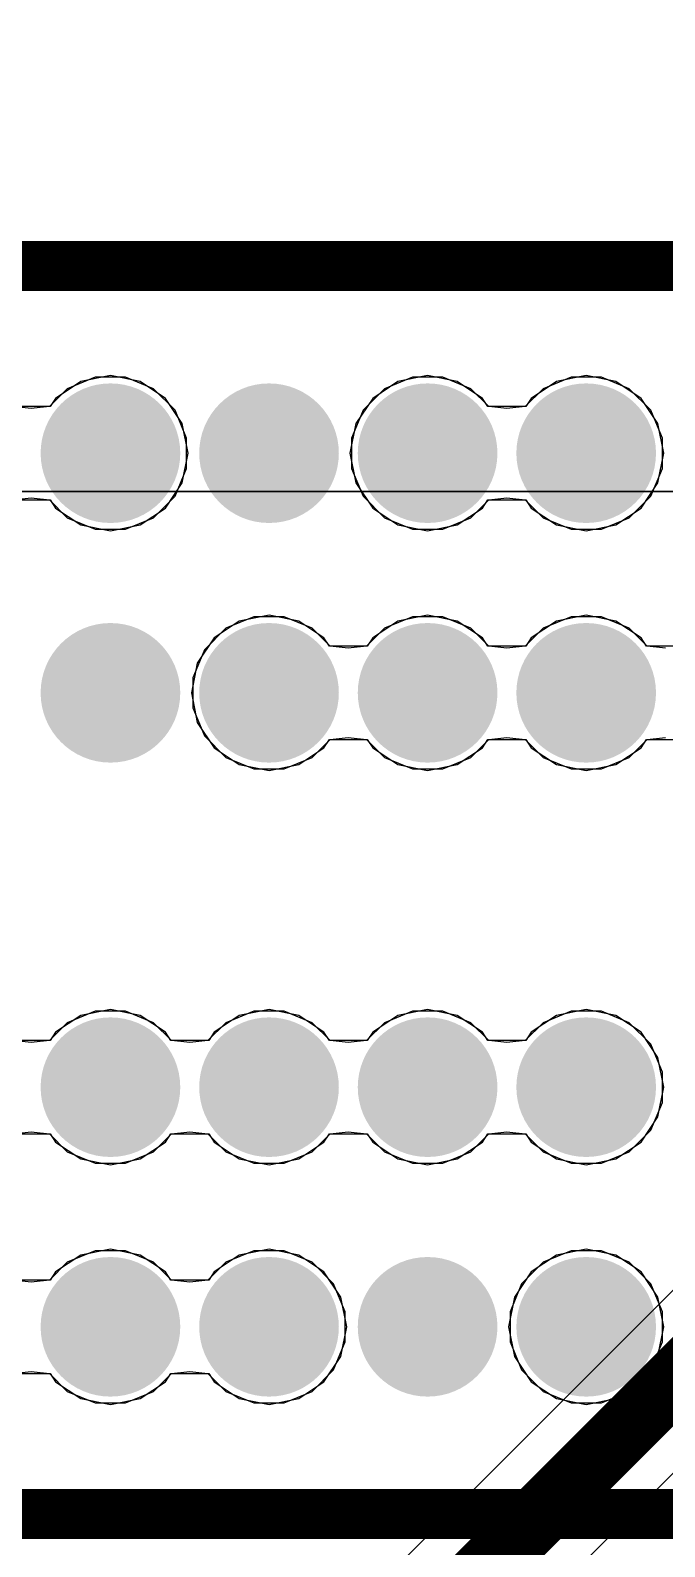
# Model space of a CAD drawing. Header units: millimetres. Extents: x -23 to 83, y -38 to 11.
# Drawn here: x 12.07 to 14.61, y -31.43 to -25.36 of the extents above; entities that cross this region are included whole.
import ezdxf

# ---------------------------------------------------------------- set-up
doc = ezdxf.new("R2010")
doc.units = ezdxf.units.MM
for name, color, linetype in [('BottomLayer', 5, 'Continuous'), ('TopLayer', 1, 'Continuous'), ('TopOverlay', 2, 'Continuous'), ('TopPaste', 8, 'Continuous'), ('TopSolder', 216, 'Continuous')]:
    doc.layers.add(name, color=color, linetype=linetype)

# ---------------------------------------------------------------- blocks, each defined once
blk = doc.blocks.new('ADM6_30_01_5_L_4_2_A_TR_57')
at = {"layer": 'TopLayer'}
h = blk.add_hatch(color=1, dxfattribs=at)
edge = h.paths.add_edge_path()
edge.add_arc((0.9525, 1.75), 0.178, 0, 360)
h = blk.add_hatch(color=1, dxfattribs=at)
edge = h.paths.add_edge_path()
edge.add_arc((1.5875, 1.75), 0.178, 0, 360)
h = blk.add_hatch(color=1, dxfattribs=at)
edge = h.paths.add_edge_path()
edge.add_arc((2.2225, 1.75), 0.178, 0, 360)
h = blk.add_hatch(color=1, dxfattribs=at)
edge = h.paths.add_edge_path()
edge.add_arc((2.8575, 1.75), 0.178, 0, 360)
h = blk.add_hatch(color=1, dxfattribs=at)
edge = h.paths.add_edge_path()
edge.add_arc((0.9525, 0.79), 0.178, 0, 360)
h = blk.add_hatch(color=1, dxfattribs=at)
edge = h.paths.add_edge_path()
edge.add_arc((1.5875, 0.79), 0.178, 0, 360)
h = blk.add_hatch(color=1, dxfattribs=at)
edge = h.paths.add_edge_path()
edge.add_arc((2.2225, 0.79), 0.178, 0, 360)
h = blk.add_hatch(color=1, dxfattribs=at)
edge = h.paths.add_edge_path()
edge.add_arc((2.8575, 0.79), 0.178, 0, 360)
h = blk.add_hatch(color=1, dxfattribs=at)
edge = h.paths.add_edge_path()
edge.add_arc((0.9525, -0.79), 0.178, 0, 360)
h = blk.add_hatch(color=1, dxfattribs=at)
edge = h.paths.add_edge_path()
edge.add_arc((1.5875, -0.79), 0.178, 0, 360)
h = blk.add_hatch(color=1, dxfattribs=at)
edge = h.paths.add_edge_path()
edge.add_arc((2.2225, -0.79), 0.178, 0, 360)
h = blk.add_hatch(color=1, dxfattribs=at)
edge = h.paths.add_edge_path()
edge.add_arc((2.8575, -0.79), 0.178, 0, 360)
h = blk.add_hatch(color=1, dxfattribs=at)
edge = h.paths.add_edge_path()
edge.add_arc((0.9525, -1.75), 0.178, 0, 360)
h = blk.add_hatch(color=1, dxfattribs=at)
edge = h.paths.add_edge_path()
edge.add_arc((1.5875, -1.75), 0.178, 0, 360)
h = blk.add_hatch(color=1, dxfattribs=at)
edge = h.paths.add_edge_path()
edge.add_arc((2.2225, -1.75), 0.178, 0, 360)
h = blk.add_hatch(color=1, dxfattribs=at)
edge = h.paths.add_edge_path()
edge.add_arc((2.8575, -1.75), 0.178, 0, 360)
at = {"layer": 'TopPaste'}
h = blk.add_hatch(color=8, dxfattribs=at)
edge = h.paths.add_edge_path()
edge.add_arc((0.9525, 1.75), 0.178, 0, 360)
h = blk.add_hatch(color=8, dxfattribs=at)
edge = h.paths.add_edge_path()
edge.add_arc((1.5875, 1.75), 0.178, 0, 360)
h = blk.add_hatch(color=8, dxfattribs=at)
edge = h.paths.add_edge_path()
edge.add_arc((2.2225, 1.75), 0.178, 0, 360)
h = blk.add_hatch(color=8, dxfattribs=at)
edge = h.paths.add_edge_path()
edge.add_arc((2.8575, 1.75), 0.178, 0, 360)
h = blk.add_hatch(color=8, dxfattribs=at)
edge = h.paths.add_edge_path()
edge.add_arc((0.9525, 0.79), 0.178, 0, 360)
h = blk.add_hatch(color=8, dxfattribs=at)
edge = h.paths.add_edge_path()
edge.add_arc((1.5875, 0.79), 0.178, 0, 360)
h = blk.add_hatch(color=8, dxfattribs=at)
edge = h.paths.add_edge_path()
edge.add_arc((2.2225, 0.79), 0.178, 0, 360)
h = blk.add_hatch(color=8, dxfattribs=at)
edge = h.paths.add_edge_path()
edge.add_arc((2.8575, 0.79), 0.178, 0, 360)
h = blk.add_hatch(color=8, dxfattribs=at)
edge = h.paths.add_edge_path()
edge.add_arc((0.9525, -0.79), 0.178, 0, 360)
h = blk.add_hatch(color=8, dxfattribs=at)
edge = h.paths.add_edge_path()
edge.add_arc((1.5875, -0.79), 0.178, 0, 360)
h = blk.add_hatch(color=8, dxfattribs=at)
edge = h.paths.add_edge_path()
edge.add_arc((2.2225, -0.79), 0.178, 0, 360)
h = blk.add_hatch(color=8, dxfattribs=at)
edge = h.paths.add_edge_path()
edge.add_arc((2.8575, -0.79), 0.178, 0, 360)
h = blk.add_hatch(color=8, dxfattribs=at)
edge = h.paths.add_edge_path()
edge.add_arc((0.9525, -1.75), 0.178, 0, 360)
h = blk.add_hatch(color=8, dxfattribs=at)
edge = h.paths.add_edge_path()
edge.add_arc((1.5875, -1.75), 0.178, 0, 360)
h = blk.add_hatch(color=8, dxfattribs=at)
edge = h.paths.add_edge_path()
edge.add_arc((2.2225, -1.75), 0.178, 0, 360)
h = blk.add_hatch(color=8, dxfattribs=at)
edge = h.paths.add_edge_path()
edge.add_arc((2.8575, -1.75), 0.178, 0, 360)
at = {"layer": 'TopSolder'}
h = blk.add_hatch(color=216, dxfattribs=at)
edge = h.paths.add_edge_path()
edge.add_arc((0.9525, 1.75), 0.2796, 0, 360)
h = blk.add_hatch(color=216, dxfattribs=at)
edge = h.paths.add_edge_path()
edge.add_arc((1.5875, 1.75), 0.2796, 0, 360)
h = blk.add_hatch(color=216, dxfattribs=at)
edge = h.paths.add_edge_path()
edge.add_arc((2.2225, 1.75), 0.2796, 0, 360)
h = blk.add_hatch(color=216, dxfattribs=at)
edge = h.paths.add_edge_path()
edge.add_arc((2.8575, 1.75), 0.2796, 0, 360)
h = blk.add_hatch(color=216, dxfattribs=at)
edge = h.paths.add_edge_path()
edge.add_arc((0.9525, 0.79), 0.2796, 0, 360)
h = blk.add_hatch(color=216, dxfattribs=at)
edge = h.paths.add_edge_path()
edge.add_arc((1.5875, 0.79), 0.2796, 0, 360)
h = blk.add_hatch(color=216, dxfattribs=at)
edge = h.paths.add_edge_path()
edge.add_arc((2.2225, 0.79), 0.2796, 0, 360)
h = blk.add_hatch(color=216, dxfattribs=at)
edge = h.paths.add_edge_path()
edge.add_arc((2.8575, 0.79), 0.2796, 0, 360)
h = blk.add_hatch(color=216, dxfattribs=at)
edge = h.paths.add_edge_path()
edge.add_arc((0.9525, -0.79), 0.2796, 0, 360)
h = blk.add_hatch(color=216, dxfattribs=at)
edge = h.paths.add_edge_path()
edge.add_arc((1.5875, -0.79), 0.2796, 0, 360)
h = blk.add_hatch(color=216, dxfattribs=at)
edge = h.paths.add_edge_path()
edge.add_arc((2.2225, -0.79), 0.2796, 0, 360)
h = blk.add_hatch(color=216, dxfattribs=at)
edge = h.paths.add_edge_path()
edge.add_arc((2.8575, -0.79), 0.2796, 0, 360)
h = blk.add_hatch(color=216, dxfattribs=at)
edge = h.paths.add_edge_path()
edge.add_arc((0.9525, -1.75), 0.2796, 0, 360)
h = blk.add_hatch(color=216, dxfattribs=at)
edge = h.paths.add_edge_path()
edge.add_arc((1.5875, -1.75), 0.2796, 0, 360)
h = blk.add_hatch(color=216, dxfattribs=at)
edge = h.paths.add_edge_path()
edge.add_arc((2.2225, -1.75), 0.2796, 0, 360)
h = blk.add_hatch(color=216, dxfattribs=at)
edge = h.paths.add_edge_path()
edge.add_arc((2.8575, -1.75), 0.2796, 0, 360)
at = {"layer": 'TopOverlay', "const_width": 0.2}
for points in [[(11.178, 2.5), (-11.178, 2.5)], [(11.885, -2.5), (-11.885, -2.5)]]:
    blk.add_lwpolyline(points, dxfattribs=at)

msp = doc.modelspace()

# ---------------------------------------------------------------- linework, layer by layer
at = {"layer": 'BottomLayer'}
for p, q in [((24.9682, -27.2034), (6.985, -27.2034)), ((6.9955, -27.2034), (17.6796, -27.2034)), ((10.4447, -35.3367), (18.578, -27.2034)), ((17.7282, -27.3207), (10.1543, -34.8946))]:
    msp.add_line(p, q, dxfattribs=at)
at = {"layer": 'BottomLayer', "const_width": 0.254}
msp.add_lwpolyline([(10.2616, -35.1536), (20.1676, -25.2476)], dxfattribs=at)
at = {"layer": 'TopLayer'}
for p, q in [((6.9342, -26.3906), (26.868, -26.3906)), ((12.2739, -26.7627), (12.173, -26.8302)), ((12.3322, -26.745), (12.2201, -26.7915)), ((12.3929, -26.7391), (12.2739, -26.7627)), ((12.4536, -26.745), (12.3322, -26.745)), ((12.5119, -26.7627), (12.3929, -26.7391)), ((12.5657, -26.7915), (12.4536, -26.745)), ((12.6128, -26.8302), (12.5119, -26.7627)), ((13.5439, -26.7627), (13.443, -26.8302)), ((13.6022, -26.745), (13.4901, -26.7915)), ((13.6629, -26.7391), (13.5439, -26.7627)), ((13.7236, -26.745), (13.6022, -26.745)), ((13.7819, -26.7627), (13.6629, -26.7391)), ((13.8357, -26.7915), (13.7236, -26.745)), ((13.8828, -26.8302), (13.7819, -26.7627)), ((14.1789, -26.7627), (14.078, -26.8302)), ((14.2372, -26.745), (14.1251, -26.7915)), ((14.2979, -26.7391), (14.1789, -26.7627)), ((14.3586, -26.745), (14.2372, -26.745)), ((14.4169, -26.7627), (14.2979, -26.7391)), ((14.4707, -26.7915), (14.3586, -26.745)), ((14.5178, -26.8302), (14.4169, -26.7627)), ((12.2201, -26.7915), (12.1482, -26.8634)), ((12.173, -26.8302), (12.1513, -26.8627)), ((12.6515, -26.8773), (12.5657, -26.7915)), ((12.6802, -26.931), (12.6128, -26.8302)), ((13.443, -26.8302), (13.3756, -26.931)), ((13.4901, -26.7915), (13.4043, -26.8773)), ((13.9076, -26.8634), (13.8357, -26.7915)), ((13.9046, -26.8627), (13.8828, -26.8302)), ((14.1251, -26.7915), (14.0532, -26.8634)), ((14.078, -26.8302), (14.0563, -26.8627)), ((14.5565, -26.8773), (14.4707, -26.7915)), ((14.5852, -26.931), (14.5178, -26.8302)), ((12.1513, -26.8627), (11.9996, -26.8627)), ((12.0754, -26.8711), (12.0026, -26.8634)), ((12.1482, -26.8634), (12.0754, -26.8711)), ((12.6979, -26.9894), (12.6515, -26.8773)), ((13.4043, -26.8773), (13.3579, -26.9894)), ((14.0563, -26.8627), (13.9046, -26.8627)), ((13.9804, -26.8711), (13.9076, -26.8634)), ((14.0532, -26.8634), (13.9804, -26.8711)), ((14.6029, -26.9894), (14.5565, -26.8773)), ((12.7039, -27.05), (12.6802, -26.931)), ((13.3756, -26.931), (13.3519, -27.05)), ((14.6089, -27.05), (14.5852, -26.931)), ((12.6979, -27.1107), (12.6979, -26.9894)), ((13.3579, -26.9894), (13.3579, -27.1107)), ((14.6029, -27.1107), (14.6029, -26.9894)), ((12.6802, -27.169), (12.7039, -27.05)), ((13.3519, -27.05), (13.3756, -27.169)), ((14.5852, -27.169), (14.6089, -27.05)), ((12.6515, -27.2228), (12.6979, -27.1107)), ((13.3579, -27.1107), (13.4043, -27.2228)), ((14.5565, -27.2228), (14.6029, -27.1107)), ((12.6128, -27.2699), (12.6802, -27.169)), ((13.3756, -27.169), (13.443, -27.2699)), ((14.5178, -27.2699), (14.5852, -27.169)), ((11.9996, -27.2374), (12.1513, -27.2374)), ((12.0026, -27.2367), (12.0754, -27.229)), ((12.0754, -27.229), (12.1482, -27.2367)), ((12.1482, -27.2367), (12.2201, -27.3086)), ((12.1513, -27.2374), (12.173, -27.2699)), ((12.173, -27.2699), (12.2739, -27.3373)), ((12.5119, -27.3373), (12.6128, -27.2699)), ((12.5657, -27.3086), (12.6515, -27.2228)), ((13.4043, -27.2228), (13.4901, -27.3086)), ((13.443, -27.2699), (13.5439, -27.3373)), ((13.7819, -27.3373), (13.8828, -27.2699)), ((13.8357, -27.3086), (13.9076, -27.2367)), ((13.8828, -27.2699), (13.9046, -27.2374)), ((13.9046, -27.2374), (14.0563, -27.2374)), ((13.9076, -27.2367), (13.9804, -27.229)), ((13.9804, -27.229), (14.0532, -27.2367)), ((14.0532, -27.2367), (14.1251, -27.3086)), ((14.0563, -27.2374), (14.078, -27.2699)), ((14.078, -27.2699), (14.1789, -27.3373)), ((14.4169, -27.3373), (14.5178, -27.2699)), ((14.4707, -27.3086), (14.5565, -27.2228)), ((12.2201, -27.3086), (12.3322, -27.355)), ((12.2739, -27.3373), (12.3929, -27.361)), ((12.3929, -27.361), (12.5119, -27.3373)), ((12.4536, -27.355), (12.5657, -27.3086)), ((13.4901, -27.3086), (13.6022, -27.355)), ((13.5439, -27.3373), (13.6629, -27.361)), ((13.6629, -27.361), (13.7819, -27.3373)), ((13.7236, -27.355), (13.8357, -27.3086)), ((14.1251, -27.3086), (14.2372, -27.355)), ((14.1789, -27.3373), (14.2979, -27.361)), ((14.2979, -27.361), (14.4169, -27.3373)), ((14.3586, -27.355), (14.4707, -27.3086)), ((12.3322, -27.355), (12.4536, -27.355)), ((13.6022, -27.355), (13.7236, -27.355)), ((14.2372, -27.355), (14.3586, -27.355)), ((13.0279, -27.6991), (12.9089, -27.7227)), ((13.1469, -27.7227), (13.0279, -27.6991)), ((13.6629, -27.6991), (13.5439, -27.7227)), ((13.7819, -27.7227), (13.6629, -27.6991)), ((14.2979, -27.6991), (14.1789, -27.7227)), ((14.4169, -27.7227), (14.2979, -27.6991)), ((12.8551, -27.7515), (12.7693, -27.8373)), ((12.9089, -27.7227), (12.808, -27.7902)), ((12.9672, -27.705), (12.8551, -27.7515)), ((13.0886, -27.705), (12.9672, -27.705)), ((13.2007, -27.7515), (13.0886, -27.705)), ((13.2478, -27.7902), (13.1469, -27.7227)), ((13.2726, -27.8234), (13.2007, -27.7515)), ((13.4901, -27.7515), (13.4182, -27.8234)), ((13.5439, -27.7227), (13.443, -27.7902)), ((13.6022, -27.705), (13.4901, -27.7515)), ((13.7236, -27.705), (13.6022, -27.705)), ((13.8357, -27.7515), (13.7236, -27.705)), ((13.8828, -27.7902), (13.7819, -27.7227)), ((13.9076, -27.8234), (13.8357, -27.7515)), ((14.1251, -27.7515), (14.0532, -27.8234)), ((14.1789, -27.7227), (14.078, -27.7902)), ((14.2372, -27.705), (14.1251, -27.7515)), ((14.3586, -27.705), (14.2372, -27.705)), ((14.4707, -27.7515), (14.3586, -27.705)), ((14.5178, -27.7902), (14.4169, -27.7227)), ((14.5426, -27.8234), (14.4707, -27.7515)), ((12.808, -27.7902), (12.7406, -27.891)), ((13.2696, -27.8227), (13.2478, -27.7902)), ((13.4213, -27.8227), (13.2696, -27.8227)), ((13.3454, -27.8311), (13.2726, -27.8234)), ((13.4182, -27.8234), (13.3454, -27.8311)), ((13.443, -27.7902), (13.4213, -27.8227)), ((13.9046, -27.8227), (13.8828, -27.7902)), ((14.0563, -27.8227), (13.9046, -27.8227)), ((13.9804, -27.8311), (13.9076, -27.8234)), ((14.0532, -27.8234), (13.9804, -27.8311)), ((14.078, -27.7902), (14.0563, -27.8227)), ((14.5396, -27.8227), (14.5178, -27.7902)), ((14.6913, -27.8227), (14.5396, -27.8227)), ((14.6154, -27.8311), (14.5426, -27.8234)), ((12.7693, -27.8373), (12.7229, -27.9494)), ((12.7406, -27.891), (12.7169, -28.01)), ((12.7229, -27.9494), (12.7229, -28.0707)), ((12.7169, -28.01), (12.7406, -28.129)), ((12.7229, -28.0707), (12.7693, -28.1828)), ((12.7406, -28.129), (12.808, -28.2299)), ((12.7693, -28.1828), (12.8551, -28.2686)), ((12.808, -28.2299), (12.9089, -28.2973)), ((13.1469, -28.2973), (13.2478, -28.2299)), ((13.2007, -28.2686), (13.2726, -28.1967)), ((13.2478, -28.2299), (13.2696, -28.1974)), ((13.2696, -28.1974), (13.4213, -28.1974)), ((13.2726, -28.1967), (13.3454, -28.189)), ((13.3454, -28.189), (13.4182, -28.1967)), ((13.4182, -28.1967), (13.4901, -28.2686)), ((13.4213, -28.1974), (13.443, -28.2299)), ((13.443, -28.2299), (13.5439, -28.2973)), ((13.7819, -28.2973), (13.8828, -28.2299)), ((13.8357, -28.2686), (13.9076, -28.1967)), ((13.8828, -28.2299), (13.9046, -28.1974)), ((13.9046, -28.1974), (14.0563, -28.1974)), ((13.9076, -28.1967), (13.9804, -28.189)), ((13.9804, -28.189), (14.0532, -28.1967)), ((14.0532, -28.1967), (14.1251, -28.2686)), ((14.0563, -28.1974), (14.078, -28.2299)), ((14.078, -28.2299), (14.1789, -28.2973)), ((14.4169, -28.2973), (14.5178, -28.2299)), ((14.4707, -28.2686), (14.5426, -28.1967)), ((14.5178, -28.2299), (14.5396, -28.1974)), ((14.5396, -28.1974), (14.6913, -28.1974)), ((14.5426, -28.1967), (14.6154, -28.189)), ((12.8551, -28.2686), (12.9672, -28.315)), ((12.9089, -28.2973), (13.0279, -28.321)), ((13.0279, -28.321), (13.1469, -28.2973)), ((13.0886, -28.315), (13.2007, -28.2686)), ((13.4901, -28.2686), (13.6022, -28.315)), ((13.5439, -28.2973), (13.6629, -28.321)), ((13.6629, -28.321), (13.7819, -28.2973)), ((13.7236, -28.315), (13.8357, -28.2686)), ((14.1251, -28.2686), (14.2372, -28.315)), ((14.1789, -28.2973), (14.2979, -28.321)), ((14.2979, -28.321), (14.4169, -28.2973)), ((14.3586, -28.315), (14.4707, -28.2686)), ((12.9672, -28.315), (13.0886, -28.315)), ((13.6022, -28.315), (13.7236, -28.315)), ((14.2372, -28.315), (14.3586, -28.315)), ((12.3929, -29.2791), (12.2739, -29.3027)), ((12.5119, -29.3027), (12.3929, -29.2791)), ((13.0279, -29.2791), (12.9089, -29.3027)), ((13.1469, -29.3027), (13.0279, -29.2791)), ((13.6629, -29.2791), (13.5439, -29.3027)), ((13.7819, -29.3027), (13.6629, -29.2791)), ((14.2979, -29.2791), (14.1789, -29.3027)), ((14.4169, -29.3027), (14.2979, -29.2791)), ((12.2201, -29.3315), (12.1482, -29.4034)), ((12.2739, -29.3027), (12.173, -29.3702)), ((12.3322, -29.285), (12.2201, -29.3315)), ((12.4536, -29.285), (12.3322, -29.285)), ((12.5657, -29.3315), (12.4536, -29.285)), ((12.6128, -29.3702), (12.5119, -29.3027)), ((12.6376, -29.4034), (12.5657, -29.3315)), ((12.8551, -29.3315), (12.7832, -29.4034)), ((12.9089, -29.3027), (12.808, -29.3702)), ((12.9672, -29.285), (12.8551, -29.3315)), ((13.0886, -29.285), (12.9672, -29.285)), ((13.2007, -29.3315), (13.0886, -29.285)), ((13.2478, -29.3702), (13.1469, -29.3027)), ((13.2726, -29.4034), (13.2007, -29.3315)), ((13.4901, -29.3315), (13.4182, -29.4034)), ((13.5439, -29.3027), (13.443, -29.3702)), ((13.6022, -29.285), (13.4901, -29.3315)), ((13.7236, -29.285), (13.6022, -29.285)), ((13.8357, -29.3315), (13.7236, -29.285)), ((13.8828, -29.3702), (13.7819, -29.3027)), ((13.9076, -29.4034), (13.8357, -29.3315)), ((14.1251, -29.3315), (14.0532, -29.4034)), ((14.1789, -29.3027), (14.078, -29.3702)), ((14.2372, -29.285), (14.1251, -29.3315)), ((14.3586, -29.285), (14.2372, -29.285)), ((14.4707, -29.3315), (14.3586, -29.285)), ((14.5178, -29.3702), (14.4169, -29.3027)), ((14.5565, -29.4173), (14.4707, -29.3315)), ((12.1513, -29.4027), (11.9996, -29.4027)), ((12.173, -29.3702), (12.1513, -29.4027)), ((12.6346, -29.4027), (12.6128, -29.3702)), ((12.7863, -29.4027), (12.6346, -29.4027)), ((12.808, -29.3702), (12.7863, -29.4027)), ((13.2696, -29.4027), (13.2478, -29.3702)), ((13.4213, -29.4027), (13.2696, -29.4027)), ((13.443, -29.3702), (13.4213, -29.4027)), ((13.9046, -29.4027), (13.8828, -29.3702)), ((14.0563, -29.4027), (13.9046, -29.4027)), ((14.078, -29.3702), (14.0563, -29.4027)), ((14.5852, -29.471), (14.5178, -29.3702)), ((12.0754, -29.4111), (12.0026, -29.4034)), ((12.1482, -29.4034), (12.0754, -29.4111)), ((12.7104, -29.4111), (12.6376, -29.4034)), ((12.7832, -29.4034), (12.7104, -29.4111)), ((13.3454, -29.4111), (13.2726, -29.4034)), ((13.4182, -29.4034), (13.3454, -29.4111)), ((13.9804, -29.4111), (13.9076, -29.4034)), ((14.0532, -29.4034), (13.9804, -29.4111)), ((14.6029, -29.5294), (14.5565, -29.4173)), ((14.6089, -29.59), (14.5852, -29.471)), ((14.6029, -29.6507), (14.6029, -29.5294)), ((14.5852, -29.709), (14.6089, -29.59)), ((14.5565, -29.7628), (14.6029, -29.6507)), ((14.4707, -29.8486), (14.5565, -29.7628)), ((14.5178, -29.8099), (14.5852, -29.709)), ((11.9996, -29.7774), (12.1513, -29.7774)), ((12.0026, -29.7767), (12.0754, -29.769)), ((12.0754, -29.769), (12.1482, -29.7767)), ((12.1482, -29.7767), (12.2201, -29.8486)), ((12.1513, -29.7774), (12.173, -29.8099)), ((12.173, -29.8099), (12.2739, -29.8773)), ((12.5119, -29.8773), (12.6128, -29.8099)), ((12.5657, -29.8486), (12.6376, -29.7767)), ((12.6128, -29.8099), (12.6346, -29.7774)), ((12.6346, -29.7774), (12.7863, -29.7774)), ((12.6376, -29.7767), (12.7104, -29.769)), ((12.7104, -29.769), (12.7832, -29.7767)), ((12.7832, -29.7767), (12.8551, -29.8486)), ((12.7863, -29.7774), (12.808, -29.8099)), ((12.808, -29.8099), (12.9089, -29.8773)), ((13.1469, -29.8773), (13.2478, -29.8099)), ((13.2007, -29.8486), (13.2726, -29.7767)), ((13.2478, -29.8099), (13.2696, -29.7774)), ((13.2696, -29.7774), (13.4213, -29.7774)), ((13.2726, -29.7767), (13.3454, -29.769)), ((13.3454, -29.769), (13.4182, -29.7767)), ((13.4182, -29.7767), (13.4901, -29.8486)), ((13.4213, -29.7774), (13.443, -29.8099)), ((13.443, -29.8099), (13.5439, -29.8773)), ((13.7819, -29.8773), (13.8828, -29.8099)), ((13.8357, -29.8486), (13.9076, -29.7767)), ((13.8828, -29.8099), (13.9046, -29.7774)), ((13.9046, -29.7774), (14.0563, -29.7774)), ((13.9076, -29.7767), (13.9804, -29.769)), ((13.9804, -29.769), (14.0532, -29.7767)), ((14.0532, -29.7767), (14.1251, -29.8486)), ((14.0563, -29.7774), (14.078, -29.8099)), ((14.078, -29.8099), (14.1789, -29.8773)), ((14.4169, -29.8773), (14.5178, -29.8099)), ((12.2201, -29.8486), (12.3322, -29.895)), ((12.2739, -29.8773), (12.3929, -29.901)), ((12.3929, -29.901), (12.5119, -29.8773)), ((12.4536, -29.895), (12.5657, -29.8486)), ((12.8551, -29.8486), (12.9672, -29.895)), ((12.9089, -29.8773), (13.0279, -29.901)), ((13.0279, -29.901), (13.1469, -29.8773)), ((13.0886, -29.895), (13.2007, -29.8486)), ((13.4901, -29.8486), (13.6022, -29.895)), ((13.5439, -29.8773), (13.6629, -29.901)), ((13.6629, -29.901), (13.7819, -29.8773)), ((13.7236, -29.895), (13.8357, -29.8486)), ((14.1251, -29.8486), (14.2372, -29.895)), ((14.1789, -29.8773), (14.2979, -29.901)), ((14.2979, -29.901), (14.4169, -29.8773)), ((14.3586, -29.895), (14.4707, -29.8486)), ((12.3322, -29.895), (12.4536, -29.895)), ((12.9672, -29.895), (13.0886, -29.895)), ((13.6022, -29.895), (13.7236, -29.895)), ((14.2372, -29.895), (14.3586, -29.895)), ((12.3322, -30.245), (12.2201, -30.2915)), ((12.3929, -30.2391), (12.2739, -30.2627)), ((12.4536, -30.245), (12.3322, -30.245)), ((12.5119, -30.2627), (12.3929, -30.2391)), ((12.5657, -30.2915), (12.4536, -30.245)), ((12.9672, -30.245), (12.8551, -30.2915)), ((13.0279, -30.2391), (12.9089, -30.2627)), ((13.0886, -30.245), (12.9672, -30.245)), ((13.1469, -30.2627), (13.0279, -30.2391)), ((13.2007, -30.2915), (13.0886, -30.245)), ((14.2372, -30.245), (14.1251, -30.2915)), ((14.2979, -30.2391), (14.1789, -30.2627)), ((14.3586, -30.245), (14.2372, -30.245)), ((14.4169, -30.2627), (14.2979, -30.2391)), ((14.4707, -30.2915), (14.3586, -30.245)), ((12.2201, -30.2915), (12.1482, -30.3634)), ((12.2739, -30.2627), (12.173, -30.3302)), ((12.6128, -30.3302), (12.5119, -30.2627)), ((12.6376, -30.3634), (12.5657, -30.2915)), ((12.8551, -30.2915), (12.7832, -30.3634)), ((12.9089, -30.2627), (12.808, -30.3302)), ((13.2478, -30.3302), (13.1469, -30.2627)), ((13.2865, -30.3773), (13.2007, -30.2915)), ((14.1251, -30.2915), (14.0393, -30.3773)), ((14.1789, -30.2627), (14.078, -30.3302)), ((14.5178, -30.3302), (14.4169, -30.2627)), ((14.5565, -30.3773), (14.4707, -30.2915)), ((12.1513, -30.3627), (11.9996, -30.3627)), ((12.0754, -30.3711), (12.0026, -30.3634)), ((12.1482, -30.3634), (12.0754, -30.3711)), ((12.173, -30.3302), (12.1513, -30.3627)), ((12.6346, -30.3627), (12.6128, -30.3302)), ((12.7863, -30.3627), (12.6346, -30.3627)), ((12.7104, -30.3711), (12.6376, -30.3634)), ((12.7832, -30.3634), (12.7104, -30.3711)), ((12.808, -30.3302), (12.7863, -30.3627)), ((13.3152, -30.431), (13.2478, -30.3302)), ((14.078, -30.3302), (14.0106, -30.431)), ((14.5852, -30.431), (14.5178, -30.3302)), ((13.3329, -30.4894), (13.2865, -30.3773)), ((13.3389, -30.55), (13.3152, -30.431)), ((14.0106, -30.431), (13.9869, -30.55)), ((14.0393, -30.3773), (13.9929, -30.4894)), ((14.6029, -30.4894), (14.5565, -30.3773)), ((14.6089, -30.55), (14.5852, -30.431)), ((13.3329, -30.6107), (13.3329, -30.4894)), ((13.9929, -30.4894), (13.9929, -30.6107)), ((14.6029, -30.6107), (14.6029, -30.4894)), ((13.3152, -30.669), (13.3389, -30.55)), ((13.9869, -30.55), (14.0106, -30.669)), ((14.5852, -30.669), (14.6089, -30.55)), ((13.2865, -30.7228), (13.3329, -30.6107)), ((13.9929, -30.6107), (14.0393, -30.7228)), ((14.5565, -30.7228), (14.6029, -30.6107)), ((13.2478, -30.7699), (13.3152, -30.669)), ((14.0106, -30.669), (14.078, -30.7699)), ((14.5178, -30.7699), (14.5852, -30.669)), ((11.9996, -30.7374), (12.1513, -30.7374)), ((12.0026, -30.7367), (12.0754, -30.729)), ((12.0754, -30.729), (12.1482, -30.7367)), ((12.1482, -30.7367), (12.2201, -30.8086)), ((12.1513, -30.7374), (12.173, -30.7699)), ((12.5657, -30.8086), (12.6376, -30.7367)), ((12.6128, -30.7699), (12.6346, -30.7374)), ((12.6346, -30.7374), (12.7863, -30.7374)), ((12.6376, -30.7367), (12.7104, -30.729)), ((12.7104, -30.729), (12.7832, -30.7367)), ((12.7832, -30.7367), (12.8551, -30.8086)), ((12.7863, -30.7374), (12.808, -30.7699)), ((13.2007, -30.8086), (13.2865, -30.7228)), ((14.0393, -30.7228), (14.1251, -30.8086)), ((14.4707, -30.8086), (14.5565, -30.7228)), ((12.173, -30.7699), (12.2739, -30.8373)), ((12.5119, -30.8373), (12.6128, -30.7699)), ((12.808, -30.7699), (12.9089, -30.8373)), ((13.1469, -30.8373), (13.2478, -30.7699)), ((14.078, -30.7699), (14.1789, -30.8373)), ((14.4169, -30.8373), (14.5178, -30.7699)), ((12.2201, -30.8086), (12.3322, -30.855)), ((12.2739, -30.8373), (12.3929, -30.861)), ((12.3322, -30.855), (12.4536, -30.855)), ((12.3929, -30.861), (12.5119, -30.8373)), ((12.4536, -30.855), (12.5657, -30.8086)), ((12.8551, -30.8086), (12.9672, -30.855)), ((12.9089, -30.8373), (13.0279, -30.861)), ((12.9672, -30.855), (13.0886, -30.855)), ((13.0279, -30.861), (13.1469, -30.8373)), ((13.0886, -30.855), (13.2007, -30.8086)), ((14.1251, -30.8086), (14.2372, -30.855)), ((14.1789, -30.8373), (14.2979, -30.861)), ((14.2372, -30.855), (14.3586, -30.855)), ((14.2979, -30.861), (14.4169, -30.8373)), ((14.3586, -30.855), (14.4707, -30.8086))]:
    msp.add_line(p, q, dxfattribs=at)

# ---------------------------------------------------------------- block references
at = {"rotation": 180}
msp.add_blockref('ADM6_30_01_5_L_4_2_A_TR_57', (15.2504, -28.8), dxfattribs=at)

doc.saveas('drawing.dxf')
